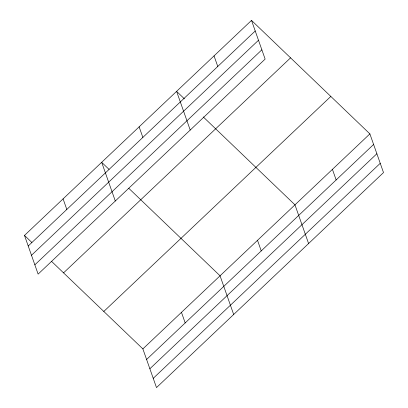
<?xml version="1.0" encoding="UTF-8"?>
<svg xmlns="http://www.w3.org/2000/svg" width="408" height="408" viewBox="0 0 408 408"><rect width="100%" height="100%" fill="white"/><g stroke="black" fill="none" stroke-linecap="round" stroke-linejoin="round"><path stroke-width="0.61" d="M251.506 20.4L265.129 59.094L38.117 274.115L24.495 235.421L251.506 20.4L369.883 133.885L383.505 172.579L156.494 387.6L142.871 348.906L51.607 261.416M28.218 245.999L255.23 30.977M31.487 255.275L258.499 40.254M34.853 264.833L261.865 49.812M63.556 272.87L290.567 57.849M103.805 311.457L330.817 96.436M142.871 348.906L369.883 133.885M146.594 359.484L373.606 144.463M149.864 368.761L376.87 153.739M153.23 378.323L380.241 163.302M184.406 98.848L176.593 91.356L190.215 130.05M203.245 116.912L294.969 204.841L308.591 243.535M109.033 169.366L101.679 162.313L115.301 201.006M128.79 188.307L220.055 275.803L233.677 314.491M24.495 235.421L31.85 242.469M332.423 169.366L336.146 179.938M214.047 55.881L217.77 66.453M257.509 240.322L261.232 250.9M139.133 126.837L142.861 137.409M181.463 312.355L185.186 322.932M63.087 198.869L66.81 209.442"/></g></svg>
